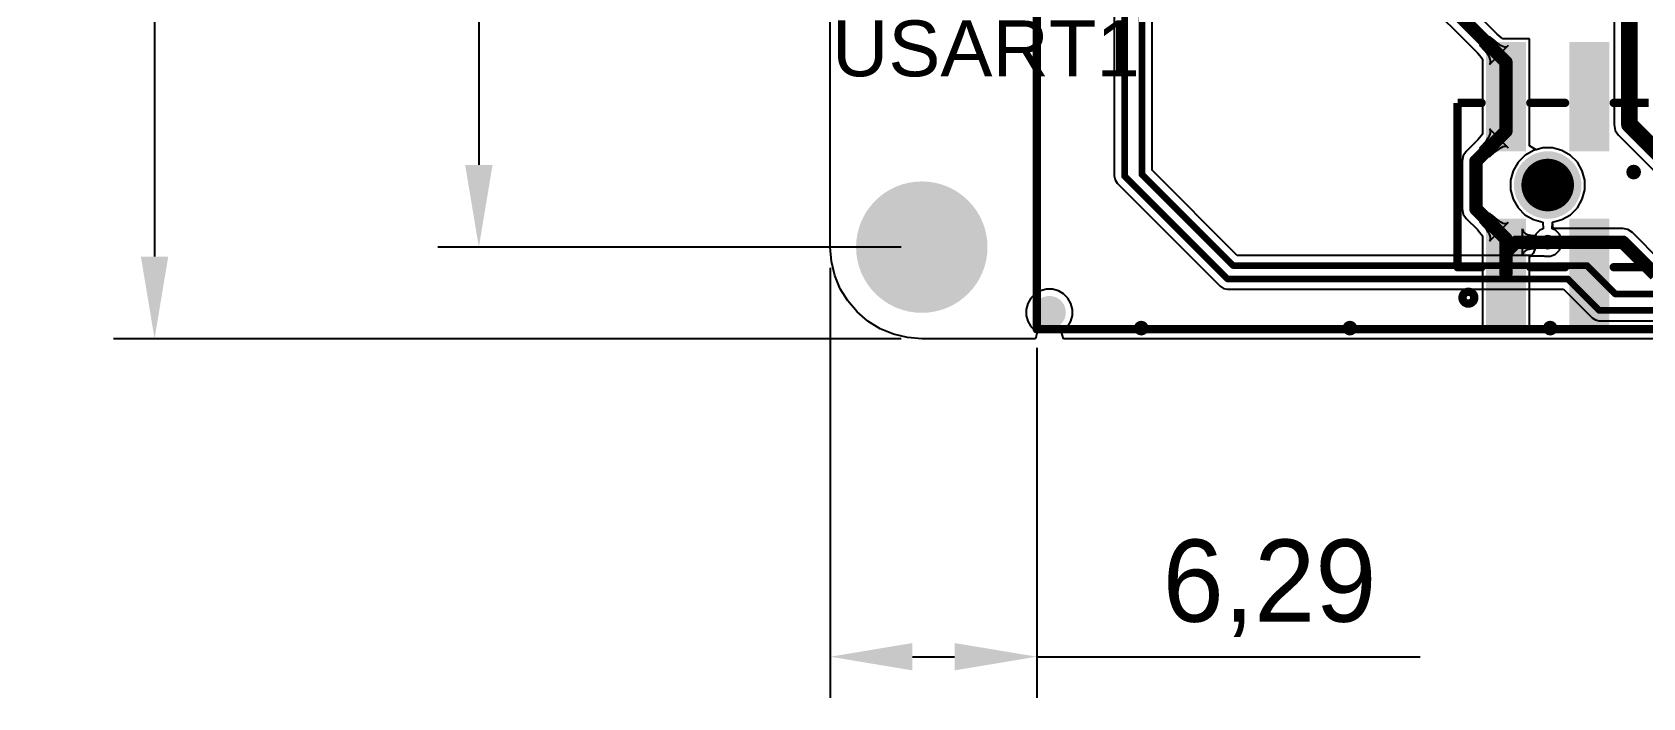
# Model space of a CAD drawing. Header units: millimetres. Extents: x -27 to 79, y -14 to 66.
# Drawn here: x -27.07 to 21.94, y -13.72 to 6.54 of the extents above; entities that cross this region are included whole.
import ezdxf

# ---------------------------------------------------------------- set-up
doc = ezdxf.new("R2010")
doc.units = ezdxf.units.MM
for name, color, linetype in [('BottomLayer', 5, 'Continuous'), ('BottomOverlay', 54, 'Continuous'), ('BottomSolder', 6, 'Continuous'), ('Mechanical15', 56, 'Continuous'), ('MultiLayer', 9, 'Continuous'), ('PadHoleLayer', 156, 'Continuous'), ('TopLayer', 1, 'Continuous'), ('TopOverlay', 2, 'Continuous'), ('TopPaste', 8, 'Continuous'), ('TopSolder', 216, 'Continuous'), ('ViaHoleLayer', 16, 'Continuous')]:
    doc.layers.add(name, color=color, linetype=linetype)
doc.styles.add('Arial', font='arial.ttf', dxfattribs={"height": 0.2})
doc.dimstyles.new('ISO-25', dxfattribs={"dimtxt": 2.5, "dimasz": 2.5, "dimexe": 1.25, "dimexo": 0.625, "dimtad": 1, "dimtxsty": 'Standard', "dimcen": 2.5, "dimadec": 0, "dimazin": 0, "dimtfac": 1, "dimtmove": 0, "dimatfit": 3, "dimfxl": 1, "dimarcsym": 0})

# ---------------------------------------------------------------- blocks, each defined once
blk = doc.blocks.new('*D3')
at = {"color": 0, "lineweight": -2, "transparency": 16777216}
for p, q in [((-0.625, 45), (-14.73, 45)), ((-13.48, 42.5), (-13.48, 2.5)), ((-0.625, 0), (-14.73, 0))]:
    blk.add_line(p, q, dxfattribs=at)
at = {"color": 0, "transparency": 16777216}
for points in [[(-13.897, 42.5), (-13.063, 42.5), (-13.48, 45)], [(-13.897, 2.5), (-13.063, 2.5), (-13.48, 0)]]:
    blk.add_solid(points, dxfattribs=at)
at = {"layer": 'Defpoints', "color": 0, "transparency": 16777216}
for p in [(0, 45), (0, 0), (-13.48, 0)]:
    blk.add_point(p, dxfattribs=at)
at = {"color": 0, "transparency": 16777216, "insert": (-15.355, 22.5), "char_height": 2.5, "attachment_point": 5, "rotation": 90}
blk.add_mtext('45', dxfattribs=at)
blk = doc.blocks.new('*D5')
at = {"color": 0, "lineweight": -2, "transparency": 16777216}
for p, q in [((-0.625, 47.786), (-24.6, 47.786)), ((-23.35, 45.286), (-23.35, -0.286)), ((-0.625, -2.786), (-24.6, -2.786))]:
    blk.add_line(p, q, dxfattribs=at)
at = {"color": 0, "transparency": 16777216}
for points in [[(-23.766, 45.286), (-22.933, 45.286), (-23.35, 47.786)], [(-23.766, -0.286), (-22.933, -0.286), (-23.35, -2.786)]]:
    blk.add_solid(points, dxfattribs=at)
at = {"layer": 'Defpoints', "color": 0, "transparency": 16777216}
for p in [(0, 47.786), (-23.35, -2.786), (0, -2.786)]:
    blk.add_point(p, dxfattribs=at)
at = {"color": 0, "transparency": 16777216, "insert": (-25.433, 22.5), "char_height": 2.5, "attachment_point": 5, "rotation": 90}
blk.add_mtext('50,57', dxfattribs=at)
blk = doc.blocks.new('*D6')
at = {"color": 0, "lineweight": -2, "transparency": 16777216}
for p, q in [((-2.786, -0.625), (-2.786, -13.716)), ((3.5, -3.062), (3.5, -13.716)), ((-0.286, -12.466), (1, -12.466)), ((3.5, -12.466), (15.167, -12.466))]:
    blk.add_line(p, q, dxfattribs=at)
at = {"color": 0, "transparency": 16777216}
for points in [[(-0.286, -12.05), (-0.286, -12.883), (-2.786, -12.466)], [(1, -12.05), (1, -12.883), (3.5, -12.466)]]:
    blk.add_solid(points, dxfattribs=at)
at = {"layer": 'Defpoints', "color": 0, "transparency": 16777216}
for p in [(-2.786, 0), (3.5, -2.437), (3.5, -12.466)]:
    blk.add_point(p, dxfattribs=at)
at = {"color": 0, "transparency": 16777216, "insert": (10.583, -10.383), "char_height": 2.5, "attachment_point": 5}
blk.add_mtext('6,29', dxfattribs=at)

msp = doc.modelspace()

# ---------------------------------------------------------------- hatches: boundary and pattern name
at = {"layer": 'BottomLayer'}
h = msp.add_hatch(color=5, dxfattribs=at)
edge = h.paths.add_edge_path()
edge.add_arc((19.049, 1.89), 0.925, 0, 360)
h = msp.add_hatch(color=5, dxfattribs=at)
edge = h.paths.add_edge_path()
edge.add_arc((21.665, 2.284), 0.225, 0, 360)
h = msp.add_hatch(color=5, dxfattribs=at)
edge = h.paths.add_edge_path()
edge.add_arc((0, 0), 2, 0, 360)
h = msp.add_hatch(color=5, dxfattribs=at)
edge = h.paths.add_edge_path()
edge.add_arc((19.048, 0.151), 0.225, 0, 360)
h = msp.add_hatch(color=5, dxfattribs=at)
edge = h.paths.add_edge_path()
edge.add_arc((3.885, -1.986), 0.5, 0, 360)
h = msp.add_hatch(color=5, dxfattribs=at)
edge = h.paths.add_edge_path()
edge.add_arc((6.679, -2.465), 0.225, 0, 360)
h = msp.add_hatch(color=5, dxfattribs=at)
edge = h.paths.add_edge_path()
edge.add_arc((13.029, -2.465), 0.225, 0, 360)
h = msp.add_hatch(color=5, dxfattribs=at)
edge = h.paths.add_edge_path()
edge.add_arc((19.125, -2.465), 0.225, 0, 360)
at = {"layer": 'BottomSolder'}
h = msp.add_hatch(color=6, dxfattribs=at)
edge = h.paths.add_edge_path()
edge.add_arc((19.049, 1.89), 1.027, 0, 360)
at = {"layer": 'MultiLayer'}
h = msp.add_hatch(color=9, dxfattribs=at)
edge = h.paths.add_edge_path()
edge.add_arc((19.049, 1.89), 0.925, 0, 360)
at = {"layer": 'PadHoleLayer'}
h = msp.add_hatch(color=156, dxfattribs=at)
edge = h.paths.add_edge_path()
edge.add_arc((19.049, 1.89), 0.925, 0, 360)
at = {"layer": 'TopLayer'}
for points in [[(17.269, 3.02), (17.269, 6.14), (18.289, 6.14), (18.289, 3.02)], [(19.809, 3.02), (19.809, 6.14), (20.829, 6.14), (20.829, 3.02)], [(17.269, -2.36), (17.269, 0.76), (18.289, 0.76), (18.289, -2.36)], [(19.809, -2.36), (19.809, 0.76), (20.829, 0.76), (20.829, -2.36)]]:
    msp.add_hatch(color=1, dxfattribs=at).paths.add_polyline_path(points)
h = msp.add_hatch(color=1, dxfattribs=at)
edge = h.paths.add_edge_path()
edge.add_arc((19.049, 1.89), 0.925, 0, 360)
h = msp.add_hatch(color=1, dxfattribs=at)
edge = h.paths.add_edge_path()
edge.add_arc((21.665, 2.284), 0.225, 0, 360)
h = msp.add_hatch(color=1, dxfattribs=at)
edge = h.paths.add_edge_path()
edge.add_arc((0, 0), 2, 0, 360)
h = msp.add_hatch(color=1, dxfattribs=at)
edge = h.paths.add_edge_path()
edge.add_arc((19.048, 0.151), 0.225, 0, 360)
h = msp.add_hatch(color=1, dxfattribs=at)
edge = h.paths.add_edge_path()
edge.add_arc((3.885, -1.986), 0.5, 0, 360)
h = msp.add_hatch(color=1, dxfattribs=at)
edge = h.paths.add_edge_path()
edge.add_arc((6.679, -2.465), 0.225, 0, 360)
h = msp.add_hatch(color=1, dxfattribs=at)
edge = h.paths.add_edge_path()
edge.add_arc((13.029, -2.465), 0.225, 0, 360)
h = msp.add_hatch(color=1, dxfattribs=at)
edge = h.paths.add_edge_path()
edge.add_arc((19.125, -2.465), 0.225, 0, 360)
at = {"layer": 'TopPaste'}
for points in [[(17.269, 3.02), (17.269, 6.14), (18.289, 6.14), (18.289, 3.02)], [(19.809, 3.02), (19.809, 6.14), (20.829, 6.14), (20.829, 3.02)], [(17.269, -2.36), (17.269, 0.76), (18.289, 0.76), (18.289, -2.36)], [(19.809, -2.36), (19.809, 0.76), (20.829, 0.76), (20.829, -2.36)]]:
    msp.add_hatch(color=8, dxfattribs=at).paths.add_polyline_path(points)
at = {"layer": 'TopSolder'}
for points in [[(17.167, 2.919), (17.167, 6.242), (18.39, 6.242), (18.39, 2.919)], [(19.707, 2.919), (19.707, 6.242), (20.93, 6.242), (20.93, 2.919)], [(17.167, -2.462), (17.167, 0.862), (18.39, 0.862), (18.39, -2.462)], [(19.707, -2.462), (19.707, 0.862), (20.93, 0.862), (20.93, -2.462)]]:
    msp.add_hatch(color=216, dxfattribs=at).paths.add_polyline_path(points)
h = msp.add_hatch(color=216, dxfattribs=at)
edge = h.paths.add_edge_path()
edge.add_arc((19.049, 1.89), 1.027, 0, 360)
at = {"layer": 'ViaHoleLayer'}
h = msp.add_hatch(color=16, dxfattribs=at)
edge = h.paths.add_edge_path()
edge.add_arc((21.665, 2.284), 0.1, 0, 360)
h = msp.add_hatch(color=16, dxfattribs=at)
edge = h.paths.add_edge_path()
edge.add_arc((0, 0), 1.05, 0, 360)
h = msp.add_hatch(color=16, dxfattribs=at)
edge = h.paths.add_edge_path()
edge.add_arc((19.048, 0.151), 0.1, 0, 360)
h = msp.add_hatch(color=16, dxfattribs=at)
edge = h.paths.add_edge_path()
edge.add_arc((3.885, -1.986), 0.5, 0, 360)
h = msp.add_hatch(color=16, dxfattribs=at)
edge = h.paths.add_edge_path()
edge.add_arc((6.679, -2.465), 0.1, 0, 360)
h = msp.add_hatch(color=16, dxfattribs=at)
edge = h.paths.add_edge_path()
edge.add_arc((13.029, -2.465), 0.1, 0, 360)
h = msp.add_hatch(color=16, dxfattribs=at)
edge = h.paths.add_edge_path()
edge.add_arc((19.125, -2.465), 0.1, 0, 360)

# ---------------------------------------------------------------- linework, layer by layer
at = {"layer": 'BottomLayer'}
for p, q in [((-2.786, 0), (-2.786, 45)), ((7.011, 2.341), (7.011, 14.314)), ((5.86, 13.862), (5.86, 2.167)), ((21.071, 9.489), (21.071, 3.732)), ((21.071, 3.732), (21.107, 3.554)), ((21.107, 3.554), (21.208, 3.403)), ((18.613, 2.941), (18.356, 2.793)), ((18.9, 3.018), (18.613, 2.941)), ((19.197, 3.018), (18.9, 3.018)), ((19.484, 2.941), (19.197, 3.018)), ((19.742, 2.793), (19.484, 2.941)), ((21.208, 3.403), (24.833, -0.222)), ((18.146, 2.583), (17.998, 2.326)), ((18.356, 2.793), (18.146, 2.583)), ((19.952, 2.583), (19.742, 2.793)), ((20.1, 2.326), (19.952, 2.583)), ((5.86, 2.167), (5.884, 2.048)), ((5.884, 2.048), (5.951, 1.947)), ((9.601, -0.25), (7.011, 2.341)), ((17.998, 2.326), (17.921, 2.039)), ((17.921, 2.039), (17.921, 1.742)), ((20.177, 2.039), (20.1, 2.326)), ((20.177, 1.742), (20.177, 2.039)), ((5.951, 1.947), (9.085, -1.186)), ((17.921, 1.742), (17.998, 1.455)), ((20.1, 1.455), (20.177, 1.742)), ((17.998, 1.455), (18.146, 1.197)), ((18.146, 1.197), (18.356, 0.987)), ((18.356, 0.987), (18.613, 0.839)), ((19.484, 0.839), (19.742, 0.987)), ((19.742, 0.987), (19.952, 1.197)), ((19.952, 1.197), (20.1, 1.455)), ((18.613, 0.839), (18.9, 0.762)), ((18.806, 0.514), (18.685, 0.393)), ((18.914, 0.559), (18.806, 0.514)), ((18.9, 0.762), (18.914, 0.559)), ((19.197, 0.762), (19.484, 0.839)), ((19.213, 0.565), (19.197, 0.762)), ((21.334, 0.565), (19.213, 0.565)), ((21.493, 0.534), (21.334, 0.565)), ((21.627, 0.444), (21.493, 0.534)), ((-2.752, -0.436), (-2.786, 0)), ((-2.786, 0), (-2.786, 0)), ((18.685, 0.393), (18.62, 0.236)), ((18.62, 0.236), (18.62, 0.066)), ((18.62, 0.066), (18.667, -0.046)), ((22.497, -0.425), (21.627, 0.444)), ((-2.65, -0.861), (-2.752, -0.436)), ((18.556, -0.25), (9.601, -0.25)), ((18.603, -0.192), (18.556, -0.25)), ((18.667, -0.046), (18.603, -0.192)), ((-2.483, -1.265), (-2.65, -0.861)), ((-2.254, -1.638), (-2.483, -1.265)), ((3.453, -1.423), (3.322, -1.554)), ((3.613, -1.331), (3.453, -1.423)), ((3.792, -1.283), (3.613, -1.331)), ((3.977, -1.283), (3.792, -1.283)), ((4.156, -1.331), (3.977, -1.283)), ((4.316, -1.423), (4.156, -1.331)), ((4.447, -1.554), (4.316, -1.423)), ((9.085, -1.186), (9.185, -1.254)), ((9.185, -1.254), (9.304, -1.278)), ((9.304, -1.278), (19.529, -1.278)), ((19.529, -1.278), (20.4, -2.148)), ((-1.97, -1.97), (-2.254, -1.638)), ((3.229, -1.715), (3.181, -1.894)), ((3.181, -1.894), (3.181, -2.079)), ((3.322, -1.554), (3.229, -1.715)), ((4.54, -1.715), (4.447, -1.554)), ((4.588, -1.894), (4.54, -1.715)), ((4.588, -2.079), (4.588, -1.894)), ((-1.638, -2.254), (-1.97, -1.97)), ((-1.265, -2.483), (-1.638, -2.254)), ((3.181, -2.079), (3.229, -2.258)), ((3.229, -2.258), (3.322, -2.418)), ((3.322, -2.418), (3.453, -2.549)), ((4.316, -2.549), (4.447, -2.418)), ((4.447, -2.418), (4.54, -2.258)), ((4.54, -2.258), (4.588, -2.079)), ((20.4, -2.148), (20.501, -2.215)), ((20.501, -2.215), (20.62, -2.239)), ((20.62, -2.239), (47.125, -2.239)), ((-0.861, -2.65), (-1.265, -2.483)), ((-0.436, -2.752), (-0.861, -2.65)), ((0, -2.786), (-0.436, -2.752)), ((3.458, -2.786), (0, -2.786)), ((0, -2.786), (0, -2.786)), ((3.453, -2.549), (3.512, -2.583)), ((3.512, -2.583), (3.458, -2.786)), ((4.257, -2.583), (4.316, -2.549)), ((4.311, -2.786), (4.257, -2.583)), ((71.657, -2.786), (4.311, -2.786))]:
    msp.add_line(p, q, dxfattribs=at)
for points, const_width in [([(6.171, 2.167), (6.171, 14.172)], 0.203), ([(6.7, 2.212), (6.7, 14.581)], 0.203), ([(21.538, 3.732), (21.538, 9.93)], 0.508), ([(21.538, 3.732), (25.246, 0.024)], 0.508), ([(6.171, 2.167), (9.304, -0.967)], 0.203), ([(6.7, 2.212), (9.473, -0.56)], 0.203), ([(19.048, 0.151), (21.334, 0.151)], 0.406), ([(21.334, 0.151), (22.325, -0.84)], 0.406), ([(9.473, -0.56), (20.242, -0.56)], 0.203), ([(20.242, -0.56), (21.106, -1.424)], 0.203), ([(9.304, -0.967), (19.658, -0.967)], 0.203), ([(19.658, -0.967), (20.62, -1.928)], 0.203), ([(21.106, -1.424), (49.813, -1.424)], 0.203), ([(20.62, -1.928), (47.42, -1.928)], 0.203)]:
    msp.add_lwpolyline(points, dxfattribs=dict(at, const_width=const_width))
for points, const_width in [([(21.411, 3.732, 1), (21.665, 3.732, 1)], 0.254), ([(21.411, 3.732, 1), (21.665, 3.732, 1)], 0.254), ([(6.12, 2.167, 1), (6.221, 2.167, 1)], 0.102), ([(6.12, 2.167, 1), (6.221, 2.167, 1)], 0.102), ([(6.65, 2.212, 1), (6.751, 2.212, 1)], 0.102), ([(6.65, 2.212, 1), (6.751, 2.212, 1)], 0.102), ([(18.947, 0.151, 1), (19.15, 0.151, 1)], 0.203), ([(21.233, 0.151, 1), (21.436, 0.151, 1)], 0.203), ([(21.233, 0.151, 1), (21.436, 0.151, 1)], 0.203), ([(9.422, -0.56, 1), (9.523, -0.56, 1)], 0.102), ([(9.422, -0.56, 1), (9.523, -0.56, 1)], 0.102), ([(20.191, -0.56, 1), (20.293, -0.56, 1)], 0.102), ([(20.191, -0.56, 1), (20.293, -0.56, 1)], 0.102), ([(9.254, -0.967, 1), (9.355, -0.967, 1)], 0.102), ([(9.254, -0.967, 1), (9.355, -0.967, 1)], 0.102), ([(19.607, -0.967, 1), (19.709, -0.967, 1)], 0.102), ([(19.607, -0.967, 1), (19.709, -0.967, 1)], 0.102), ([(21.055, -1.424, 1), (21.157, -1.424, 1)], 0.102), ([(21.055, -1.424, 1), (21.157, -1.424, 1)], 0.102), ([(20.569, -1.928, 1), (20.67, -1.928, 1)], 0.102), ([(20.569, -1.928, 1), (20.67, -1.928, 1)], 0.102)]:
    msp.add_lwpolyline(points, format="xyb", close=True, dxfattribs=dict(at, const_width=const_width))
at = {"layer": 'BottomOverlay', "const_width": 0.254}
for points in [[(3.5, -2.5), (3.5, 47.5)], [(3.5, -2.5), (72.5, -2.5)]]:
    msp.add_lwpolyline(points, dxfattribs=at)
at = {"layer": 'BottomOverlay', "const_width": 0.127}
msp.add_lwpolyline([(3.437, -2.5, 1), (3.564, -2.5, 1)], format="xyb", close=True, dxfattribs=at)
msp.add_lwpolyline([(3.437, -2.5, 1), (3.564, -2.5, 1)], format="xyb", close=True, dxfattribs=at)
at = {"layer": 'Mechanical15'}
for points, const_width in [([(19.449, 1.89, 1), (18.649, 1.89, 1)], 0.8), ([(18.449, 1.89, 1), (18.849, 1.89, 1)], 0.4), ([(19.249, 1.89, 1), (19.649, 1.89, 1)], 0.4)]:
    msp.add_lwpolyline(points, format="xyb", close=True, dxfattribs=dict(at, const_width=const_width))
at = {"layer": 'TopLayer'}
for p, q in [((-2.786, 0), (-2.786, 10.418)), ((17.514, 6.481), (15.499, 8.496)), ((15.035, 7.788), (16.91, 5.913)), ((16.985, 6.137), (17.272, 6.424)), ((17.272, 6.424), (17.356, 6.344)), ((17.632, 6.381), (17.514, 6.481)), ((17.683, 6.345), (17.632, 6.381)), ((16.91, 5.913), (16.978, 5.84)), ((17.135, 5.976), (16.985, 6.137)), ((17.192, 5.904), (17.135, 5.976)), ((17.239, 5.838), (17.192, 5.904)), ((17.847, 6.134), (17.275, 5.562)), ((17.356, 6.344), (17.505, 6.217)), ((17.505, 6.217), (17.571, 6.17)), ((17.571, 6.17), (17.632, 6.136)), ((17.632, 6.136), (17.686, 6.112)), ((17.686, 6.343), (17.683, 6.345)), ((18.492, 6.343), (17.686, 6.343)), ((17.686, 6.112), (17.735, 6.101)), ((17.735, 6.101), (17.778, 6.1)), ((17.778, 6.1), (17.815, 6.111)), ((17.815, 6.111), (17.847, 6.134)), ((18.492, 3.085), (18.492, 6.343)), ((16.978, 5.84), (17.026, 5.779)), ((17.026, 5.779), (17.064, 5.726)), ((17.064, 5.726), (17.066, 5.723)), ((17.066, 5.723), (17.066, 3.438)), ((17.273, 5.777), (17.239, 5.838)), ((17.297, 5.723), (17.273, 5.777)), ((17.275, 5.562), (17.298, 5.594)), ((17.309, 5.674), (17.297, 5.723)), ((17.298, 5.594), (17.309, 5.631)), ((17.309, 5.631), (17.309, 5.674)), ((17.064, 3.434), (17.028, 3.383)), ((17.066, 3.438), (17.064, 3.434)), ((17.273, 3.383), (17.297, 3.438)), ((17.298, 3.567), (17.275, 3.598)), ((17.275, 3.598), (17.847, 3.026)), ((17.297, 3.438), (17.309, 3.487)), ((17.309, 3.529), (17.298, 3.567)), ((17.309, 3.487), (17.309, 3.529)), ((16.928, 3.266), (16.571, 2.908)), ((17.028, 3.383), (16.928, 3.266)), ((16.985, 3.023), (17.065, 3.107)), ((17.272, 2.736), (16.985, 3.023)), ((17.065, 3.107), (17.192, 3.257)), ((17.192, 3.257), (17.239, 3.323)), ((17.239, 3.323), (17.273, 3.383)), ((17.505, 2.944), (17.433, 2.886)), ((17.571, 2.99), (17.505, 2.944)), ((17.632, 3.025), (17.571, 2.99)), ((17.686, 3.048), (17.632, 3.025)), ((17.735, 3.06), (17.686, 3.048)), ((17.778, 3.06), (17.735, 3.06)), ((17.815, 3.049), (17.778, 3.06)), ((17.847, 3.026), (17.815, 3.049)), ((18.695, 2.963), (18.492, 3.085)), ((18.9, 3.018), (18.695, 2.963)), ((19.197, 3.018), (18.9, 3.018)), ((19.484, 2.941), (19.197, 3.018)), ((19.742, 2.793), (19.484, 2.941)), ((16.481, 2.774), (16.45, 2.615)), ((16.45, 2.615), (16.45, 1.165)), ((16.571, 2.908), (16.481, 2.774)), ((17.433, 2.886), (17.272, 2.736)), ((19.952, 2.583), (19.742, 2.793)), ((20.1, 2.326), (19.952, 2.583)), ((20.177, 2.039), (20.1, 2.326)), ((20.177, 1.742), (20.177, 2.039)), ((20.1, 1.455), (20.177, 1.742)), ((16.45, 1.165), (16.481, 1.006)), ((16.481, 1.006), (16.571, 0.872)), ((16.985, 0.757), (17.272, 1.044)), ((17.272, 1.044), (17.356, 0.964)), ((19.484, 0.839), (19.742, 0.987)), ((19.742, 0.987), (19.952, 1.197)), ((19.952, 1.197), (20.1, 1.455)), ((16.571, 0.872), (16.91, 0.533)), ((16.91, 0.533), (16.978, 0.46)), ((17.135, 0.596), (16.985, 0.757)), ((17.192, 0.524), (17.135, 0.596)), ((17.239, 0.457), (17.192, 0.524)), ((17.847, 0.754), (17.275, 0.182)), ((17.356, 0.964), (17.505, 0.837)), ((17.505, 0.837), (17.571, 0.79)), ((17.571, 0.79), (17.632, 0.756)), ((17.632, 0.756), (17.686, 0.732)), ((17.686, 0.732), (17.735, 0.72)), ((17.735, 0.72), (17.778, 0.72)), ((17.778, 0.72), (17.815, 0.731)), ((17.815, 0.731), (17.847, 0.754)), ((18.286, -0.256), (18.286, 0.557)), ((18.286, 0.557), (18.29, 0.519)), ((18.29, 0.519), (18.302, 0.484)), ((19.183, 0.559), (19.197, 0.762)), ((19.291, 0.514), (19.183, 0.559)), ((19.197, 0.762), (19.484, 0.839)), ((19.411, 0.393), (19.291, 0.514)), ((-2.752, -0.436), (-2.786, 0)), ((-2.786, 0), (-2.786, 0)), ((16.978, 0.46), (17.026, 0.399)), ((17.026, 0.399), (17.064, 0.346)), ((17.064, 0.346), (17.066, 0.343)), ((17.066, 0.343), (17.066, -2.563)), ((17.273, 0.397), (17.239, 0.457)), ((17.297, 0.343), (17.273, 0.397)), ((17.275, 0.182), (17.298, 0.214)), ((17.309, 0.294), (17.297, 0.343)), ((17.298, 0.214), (17.309, 0.251)), ((17.309, 0.251), (17.309, 0.294)), ((18.302, 0.484), (18.322, 0.454)), ((18.322, 0.454), (18.351, 0.427)), ((18.351, 0.427), (18.387, 0.405)), ((18.387, 0.405), (18.432, 0.387)), ((18.432, 0.387), (18.485, 0.372)), ((18.485, 0.372), (18.546, 0.362)), ((18.546, 0.362), (18.615, 0.356)), ((18.615, 0.356), (18.692, 0.354)), ((18.692, 0.354), (18.692, -0.052)), ((19.477, 0.236), (19.411, 0.393)), ((19.411, -0.092), (19.477, 0.066)), ((19.477, 0.066), (19.477, 0.236)), ((-2.65, -0.861), (-2.752, -0.436)), ((18.29, -0.217), (18.286, -0.256)), ((18.302, -0.182), (18.29, -0.217)), ((18.322, -0.152), (18.302, -0.182)), ((18.351, -0.126), (18.322, -0.152)), ((18.387, -0.103), (18.351, -0.126)), ((18.432, -0.085), (18.387, -0.103)), ((18.485, -0.071), (18.432, -0.085)), ((18.546, -0.06), (18.485, -0.071)), ((18.492, -0.284), (18.499, -0.282)), ((18.492, -2.563), (18.492, -0.284)), ((18.499, -0.282), (18.529, -0.273)), ((18.529, -0.273), (18.572, -0.266)), ((18.615, -0.054), (18.546, -0.06)), ((18.572, -0.266), (18.602, -0.264)), ((18.602, -0.264), (18.93, -0.264)), ((18.692, -0.052), (18.615, -0.054)), ((18.93, -0.264), (18.963, -0.277)), ((18.963, -0.277), (19.134, -0.277)), ((19.134, -0.277), (19.291, -0.212)), ((19.291, -0.212), (19.411, -0.092)), ((-2.483, -1.265), (-2.65, -0.861)), ((-2.254, -1.638), (-2.483, -1.265)), ((3.453, -1.423), (3.322, -1.554)), ((3.613, -1.331), (3.453, -1.423)), ((3.792, -1.283), (3.613, -1.331)), ((3.977, -1.283), (3.792, -1.283)), ((4.156, -1.331), (3.977, -1.283)), ((4.316, -1.423), (4.156, -1.331)), ((4.447, -1.554), (4.316, -1.423)), ((-1.97, -1.97), (-2.254, -1.638)), ((3.229, -1.715), (3.181, -1.894)), ((3.181, -1.894), (3.181, -2.079)), ((3.322, -1.554), (3.229, -1.715)), ((4.54, -1.715), (4.447, -1.554)), ((4.588, -1.894), (4.54, -1.715)), ((4.588, -2.079), (4.588, -1.894)), ((-1.638, -2.254), (-1.97, -1.97)), ((-1.265, -2.483), (-1.638, -2.254)), ((3.181, -2.079), (3.229, -2.258)), ((3.229, -2.258), (3.322, -2.418)), ((3.322, -2.418), (3.453, -2.549)), ((4.316, -2.549), (4.447, -2.418)), ((4.447, -2.418), (4.54, -2.258)), ((4.54, -2.258), (4.588, -2.079)), ((-0.861, -2.65), (-1.265, -2.483)), ((-0.436, -2.752), (-0.861, -2.65)), ((0, -2.786), (-0.436, -2.752)), ((3.458, -2.786), (0, -2.786)), ((0, -2.786), (0, -2.786)), ((3.453, -2.549), (3.512, -2.583)), ((3.512, -2.583), (3.458, -2.786)), ((4.257, -2.583), (4.316, -2.549)), ((4.311, -2.786), (4.257, -2.583)), ((71.657, -2.786), (4.311, -2.786)), ((17.066, -2.563), (18.492, -2.563))]:
    msp.add_line(p, q, dxfattribs=at)
at = {"layer": 'TopLayer', "const_width": 0.406}
for points in [[(15.206, 8.203), (17.779, 5.63)], [(17.779, 4.58), (17.779, 5.63)], [(17.779, 3.53), (17.779, 4.58)], [(16.864, 2.615), (17.779, 3.53)], [(16.864, 1.165), (16.864, 2.615)], [(16.864, 1.165), (17.779, 0.25)], [(17.779, -0.156), (17.779, 0.25)], [(17.779, -0.156), (18.086, 0.151)], [(17.779, -0.8), (17.779, -0.156)], [(18.086, 0.151), (19.048, 0.151)]]:
    msp.add_lwpolyline(points, dxfattribs=at)
at = {"layer": 'TopLayer', "const_width": 0.203}
for points in [[(17.677, 5.63, 1), (17.88, 5.63, 1)], [(17.677, 5.63, 1), (17.88, 5.63, 1)], [(17.677, 4.58, 1), (17.88, 4.58, 1)], [(17.677, 4.58, 1), (17.88, 4.58, 1)], [(17.677, 3.53, 1), (17.88, 3.53, 1)], [(17.677, 3.53, 1), (17.88, 3.53, 1)], [(16.762, 2.615, 1), (16.966, 2.615, 1)], [(16.762, 2.615, 1), (16.966, 2.615, 1)], [(16.762, 1.165, 1), (16.966, 1.165, 1)], [(16.762, 1.165, 1), (16.966, 1.165, 1)], [(17.677, 0.25, 1), (17.88, 0.25, 1)], [(17.677, 0.25, 1), (17.88, 0.25, 1)], [(17.677, -0.156, 1), (17.88, -0.156, 1)], [(17.677, -0.156, 1), (17.88, -0.156, 1)], [(17.677, -0.156, 1), (17.88, -0.156, 1)], [(17.984, 0.151, 1), (18.187, 0.151, 1)], [(17.984, 0.151, 1), (18.187, 0.151, 1)], [(18.947, 0.151, 1), (19.15, 0.151, 1)], [(17.677, -0.8, 1), (17.88, -0.8, 1)]]:
    msp.add_lwpolyline(points, format="xyb", close=True, dxfattribs=at)
at = {"layer": 'TopOverlay', "const_width": 0.254}
for points in [[(16.309, -0.61), (16.309, 4.39)], [(16.309, 4.39), (17.038, 4.39)], [(18.52, 4.39), (19.578, 4.39)], [(21.06, 4.39), (22.118, 4.39)], [(16.309, -0.61), (17.038, -0.61)], [(18.52, -0.61), (19.578, -0.61)], [(21.06, -0.61), (22.118, -0.61)]]:
    msp.add_lwpolyline(points, dxfattribs=at)
at = {"layer": 'TopOverlay'}
for points, const_width in [([(16.974, 4.39, 1), (17.101, 4.39, 1)], 0.127), ([(18.456, 4.39, 1), (18.583, 4.39, 1)], 0.127), ([(19.514, 4.39, 1), (19.641, 4.39, 1)], 0.127), ([(20.996, 4.39, 1), (21.123, 4.39, 1)], 0.127), ([(16.245, -0.61, 1), (16.372, -0.61, 1)], 0.127), ([(16.245, -0.61, 1), (16.372, -0.61, 1)], 0.127), ([(16.974, -0.61, 1), (17.101, -0.61, 1)], 0.127), ([(18.456, -0.61, 1), (18.583, -0.61, 1)], 0.127), ([(19.514, -0.61, 1), (19.641, -0.61, 1)], 0.127), ([(20.996, -0.61, 1), (21.123, -0.61, 1)], 0.127), ([(16.815, -1.539, 1), (16.456, -1.539, 1)], 0.254), ([(16.393, -1.539, 1), (16.52, -1.539, 1)], 0.127), ([(16.752, -1.539, 1), (16.879, -1.539, 1)], 0.127)]:
    msp.add_lwpolyline(points, format="xyb", close=True, dxfattribs=dict(at, const_width=const_width))

# ---------------------------------------------------------------- texts
at = {"layer": 'TopOverlay', "style": 'Arial'}
msp.add_text('USART1', height=1.7, rotation=360, dxfattribs=at).set_placement((-2.732, 5.199))

# ---------------------------------------------------------------- dimensions: what is measured, and where the dimension line sits
for base, p1, p2, picture, middle in [((-23.35, -2.786), (0, 47.786), (0, -2.786), '*D5', (-25.433, 22.5)), ((-13.48, 0), (0, 45), (0, 0), '*D3', (-15.355, 22.5))]:
    dim = msp.add_linear_dim(base=base, p1=p1, p2=p2, angle=90, dimstyle='ISO-25')
    dim.commit()
    dim.dimension.update_dxf_attribs({"geometry": picture, "text_midpoint": middle})
dim = msp.add_linear_dim(base=(3.5, -12.466), p1=(-2.786, 0), p2=(3.5, -2.437), dimstyle='ISO-25')
dim.commit()
dim.dimension.update_dxf_attribs({"geometry": '*D6', "text_midpoint": (10.583, -10.383)})

doc.saveas('drawing.dxf')
